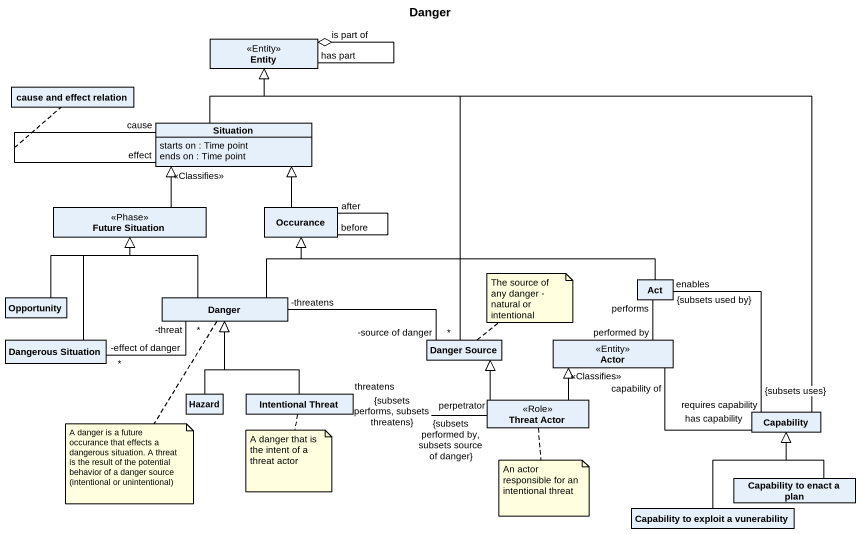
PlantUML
@startuml
title Danger
hide circle
hide empty members
class "Entity" as Entity_ <<Entity>>
class "cause and effect relation" as cause_and_effect_relation
class Situation {
  starts on : Time point
  ends on : Time point
}
class "Future Situation" as Future_Situation <<Phase>>
class Occurance
class Opportunity
class Danger
class Act
class "Dangerous Situation" as Dangerous_Situation
class "Danger Source" as Danger_Source
class "Actor" as Actor_ <<Entity>>
class Hazard
class "Intentional Threat" as Intentional_Threat
class "Threat Actor" as Threat_Actor <<Role>>
class Capability
class "Capability to enact a plan" as Capability_to_enact_a_plan
class "Capability to exploit a vunerability" as Capability_to_exploit_a
Entity_ "is part of" o-- "has part" Entity_
Situation -up-|> Entity_
Situation "effect" -- "cause" Situation
(Situation, Situation) .. cause_and_effect_relation
Future_Situation -up-|> Situation : <<Classifies>>
Occurance -up-|> Situation
Occurance "before" -- "after" Occurance
Opportunity -up-|> Future_Situation
Danger -up-|> Future_Situation
Danger -up-|> Occurance
Danger "-threat\n*" -left- "-effect of danger\n*" Dangerous_Situation
Danger "-threatens" -right- "-source of danger\n*" Danger_Source
Act -left-|> Occurance
Act "enables\n{subsets used by}" -- "requires capability\n{subsets uses}" Capability
Dangerous_Situation -up-|> Future_Situation
Danger_Source -up-|> Entity_
Actor_ "performed by" -up- "performs" Act
Actor_ "capability of" -right- "has capability" Capability
Hazard -up-|> Danger
Intentional_Threat -up-|> Danger
Threat_Actor -up-|> Danger_Source
Threat_Actor -up-|> Actor_ : <<Classifies>>
Threat_Actor "{subsets performed by, subsets source of danger}\nperpetrator" -left- "{subsets performs, subsets threatens}\nthreatens" Intentional_Threat
Capability -up-|> Entity_
Capability_to_enact_a_plan -up-|> Capability
Capability_to_exploit_a -up-|> Capability
note top of Danger_Source : The source of any danger - natural or intentional
note bottom of Danger : A danger is a future occurance that effects a dangerous situation. A threat is the result of the potential behavior of a danger source (intentional or unintentional)
note bottom of Intentional_Threat : A danger that is the intent of a threat actor
note bottom of Threat_Actor : An actor responsible for an intentional threat
@enduml
